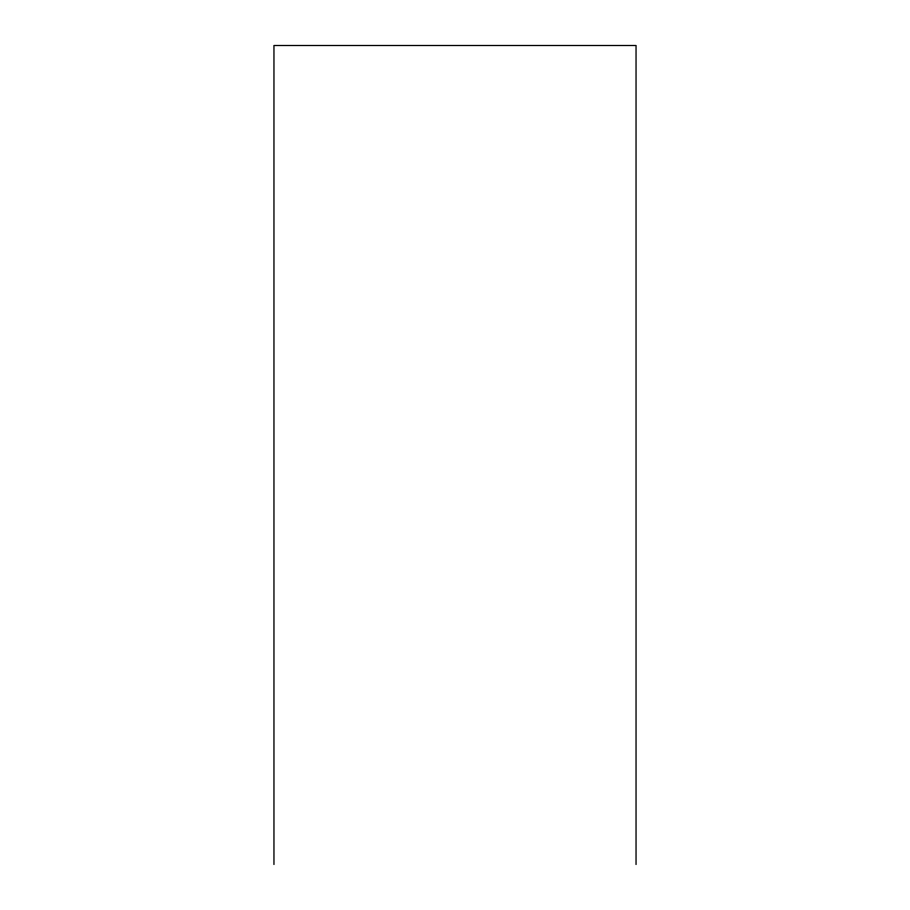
<?xml version="1.0" encoding="UTF-8"?>
<svg xmlns="http://www.w3.org/2000/svg" width="910" height="910" viewBox="0 0 910 910"><rect width="100%" height="100%" fill="white"/><g stroke="black" fill="none" stroke-linecap="round" stroke-linejoin="round"><path stroke-width="1.36" d="M636.044 864.5L636.044 45.5L273.955 45.5L273.955 864.5"/></g></svg>
